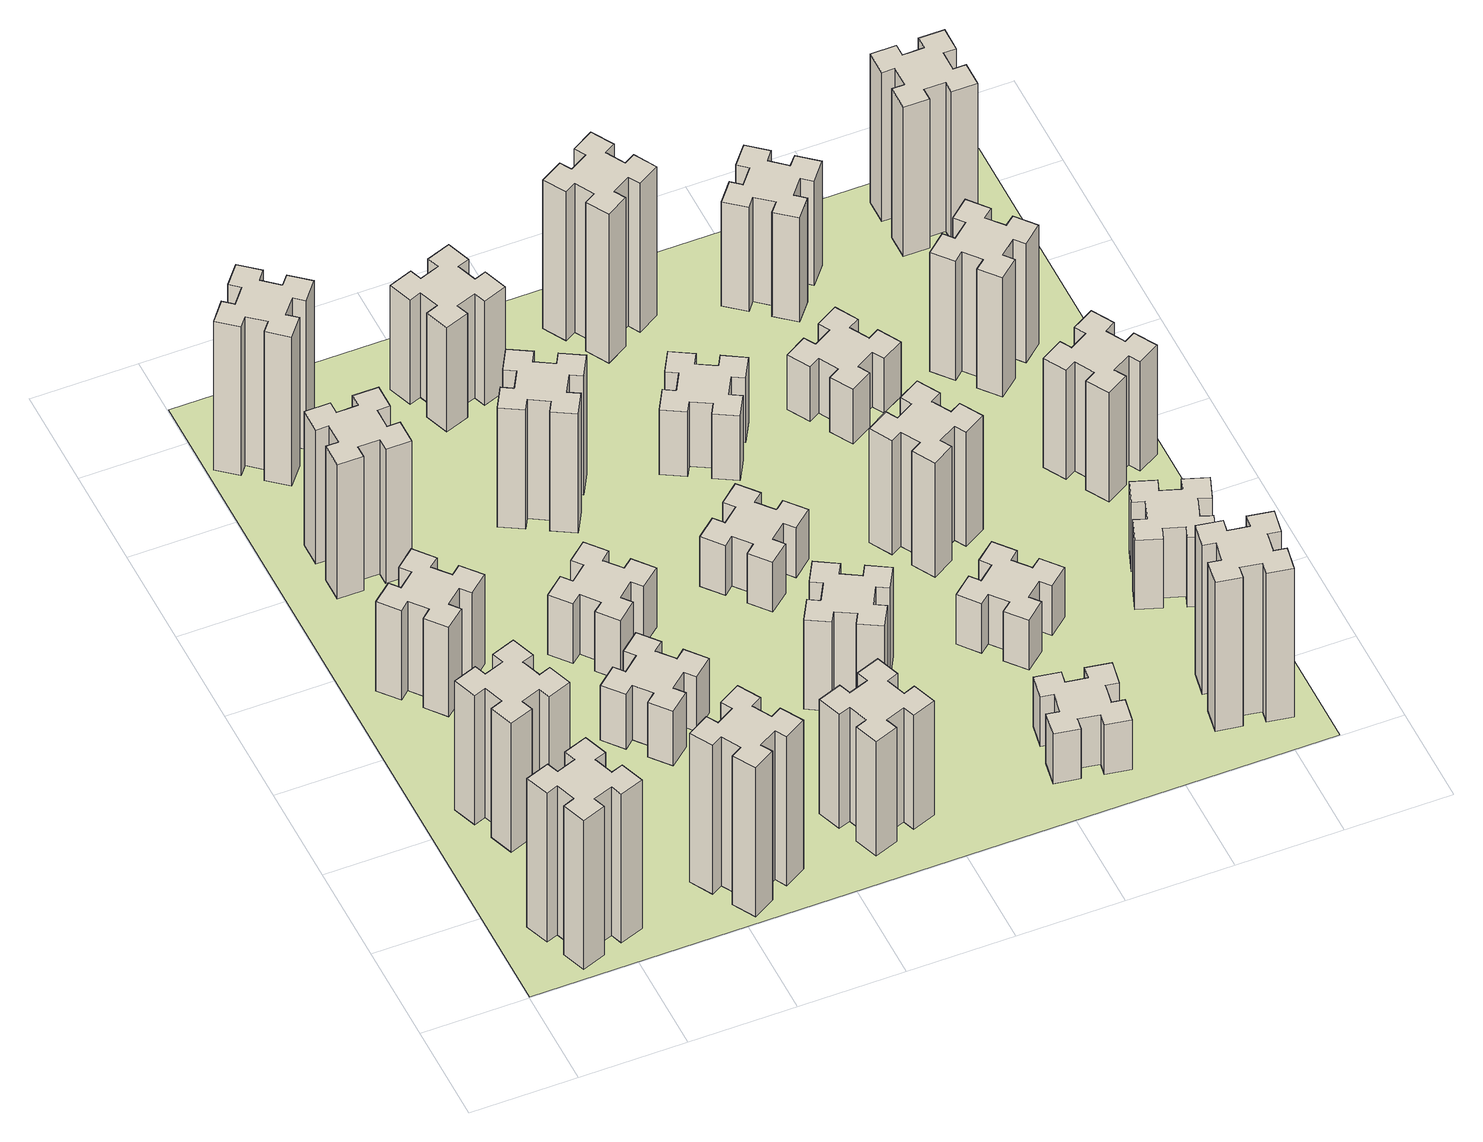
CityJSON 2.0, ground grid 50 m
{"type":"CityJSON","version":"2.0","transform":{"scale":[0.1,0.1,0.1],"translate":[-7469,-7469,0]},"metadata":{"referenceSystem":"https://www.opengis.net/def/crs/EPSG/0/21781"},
"CityObjects":{
"building1":{"type":"Building","attributes":{"class":"1000","function":"1000","usage":"1000","yearOfConstruction":2016,"roofType":"1000","measuredHeight":90,"storeysAboveGround":30,"storeysBelowGround":0},"geometry":[{"type":"Solid","lod":"1","boundaries":[[[[0,1,2,3,4,5,6,7,8,9,10,11,12,13,14,15,16,17,18,19]],[[17,16,20,21]],[[16,15,22,20]],[[15,14,23,22]],[[14,13,24,23]],[[13,12,25,24]],[[12,11,26,25]],[[11,10,27,26]],[[10,9,28,27]],[[9,8,29,28]],[[8,7,30,29]],[[7,6,31,30]],[[6,5,32,31]],[[5,4,33,32]],[[4,3,34,33]],[[3,2,35,34]],[[2,1,36,35]],[[1,0,37,36]],[[0,19,38,37]],[[19,18,39,38]],[[18,17,21,39]],[[24,25,26,27,28,29,30,31,32,33,34,35,36,37,38,39,21,20,22,23]]]]}]},
"building2":{"type":"Building","attributes":{"class":"1000","function":"1000","usage":"1000","yearOfConstruction":2016,"roofType":"1000","measuredHeight":78,"storeysAboveGround":30,"storeysBelowGround":0},"geometry":[{"type":"Solid","lod":"1","boundaries":[[[[40,41,42,43,44,45,46,47,48,49,50,51,52,53,54,55,56,57,58,59]],[[57,56,60,61]],[[56,55,62,60]],[[55,54,63,62]],[[54,53,64,63]],[[53,52,65,64]],[[52,51,66,65]],[[51,50,67,66]],[[50,49,68,67]],[[49,48,69,68]],[[48,47,70,69]],[[47,46,71,70]],[[46,45,72,71]],[[45,44,73,72]],[[44,43,74,73]],[[43,42,75,74]],[[42,41,76,75]],[[41,40,77,76]],[[40,59,78,77]],[[59,58,79,78]],[[58,57,61,79]],[[64,65,66,67,68,69,70,71,72,73,74,75,76,77,78,79,61,60,62,63]]]]}]},
"building3":{"type":"Building","attributes":{"class":"1000","function":"1000","usage":"1000","yearOfConstruction":2016,"roofType":"1000","measuredHeight":54,"storeysAboveGround":30,"storeysBelowGround":0},"geometry":[{"type":"Solid","lod":"1","boundaries":[[[[80,81,82,83,84,85,86,87,88,89,90,91,92,93,94,95,96,97,98,99]],[[97,96,100,101]],[[96,95,102,100]],[[95,94,103,102]],[[94,93,104,103]],[[93,92,105,104]],[[92,91,106,105]],[[91,90,107,106]],[[90,89,108,107]],[[89,88,109,108]],[[88,87,110,109]],[[87,86,111,110]],[[86,85,112,111]],[[85,84,113,112]],[[84,83,114,113]],[[83,82,115,114]],[[82,81,116,115]],[[81,80,117,116]],[[80,99,118,117]],[[99,98,119,118]],[[98,97,101,119]],[[104,105,106,107,108,109,110,111,112,113,114,115,116,117,118,119,101,100,102,103]]]]}]},
"building4":{"type":"Building","attributes":{"class":"1000","function":"1000","usage":"1000","yearOfConstruction":2016,"roofType":"1000","measuredHeight":81,"storeysAboveGround":30,"storeysBelowGround":0},"geometry":[{"type":"Solid","lod":"1","boundaries":[[[[120,121,122,123,124,125,126,127,128,129,130,131,132,133,134,135,136,137,138,139]],[[137,136,140,141]],[[136,135,142,140]],[[135,134,143,142]],[[134,133,144,143]],[[133,132,145,144]],[[132,131,146,145]],[[131,130,147,146]],[[130,129,148,147]],[[129,128,149,148]],[[128,127,150,149]],[[127,126,151,150]],[[126,125,152,151]],[[125,124,153,152]],[[124,123,154,153]],[[123,122,155,154]],[[122,121,156,155]],[[121,120,157,156]],[[120,139,158,157]],[[139,138,159,158]],[[138,137,141,159]],[[144,145,146,147,148,149,150,151,152,153,154,155,156,157,158,159,141,140,142,143]]]]}]},
"building5":{"type":"Building","attributes":{"class":"1000","function":"1000","usage":"1000","yearOfConstruction":2016,"roofType":"1000","measuredHeight":90,"storeysAboveGround":30,"storeysBelowGround":0},"geometry":[{"type":"Solid","lod":"1","boundaries":[[[[160,161,162,163,164,165,166,167,168,169,170,171,172,173,174,175,176,177,178,179]],[[177,176,180,181]],[[176,175,182,180]],[[175,174,183,182]],[[174,173,184,183]],[[173,172,185,184]],[[172,171,186,185]],[[171,170,187,186]],[[170,169,188,187]],[[169,168,189,188]],[[168,167,190,189]],[[167,166,191,190]],[[166,165,192,191]],[[165,164,193,192]],[[164,163,194,193]],[[163,162,195,194]],[[162,161,196,195]],[[161,160,197,196]],[[160,179,198,197]],[[179,178,199,198]],[[178,177,181,199]],[[184,185,186,187,188,189,190,191,192,193,194,195,196,197,198,199,181,180,182,183]]]]}]},
"building6":{"type":"Building","attributes":{"class":"1000","function":"1000","usage":"1000","yearOfConstruction":2016,"roofType":"1000","measuredHeight":90,"storeysAboveGround":30,"storeysBelowGround":0},"geometry":[{"type":"Solid","lod":"1","boundaries":[[[[200,201,202,203,204,205,206,207,208,209,210,211,212,213,214,215,216,217,218,219]],[[217,216,220,221]],[[216,215,222,220]],[[215,214,223,222]],[[214,213,224,223]],[[213,212,225,224]],[[212,211,226,225]],[[211,210,227,226]],[[210,209,228,227]],[[209,208,229,228]],[[208,207,230,229]],[[207,206,231,230]],[[206,205,232,231]],[[205,204,233,232]],[[204,203,234,233]],[[203,202,235,234]],[[202,201,236,235]],[[201,200,237,236]],[[200,219,238,237]],[[219,218,239,238]],[[218,217,221,239]],[[224,225,226,227,228,229,230,231,232,233,234,235,236,237,238,239,221,220,222,223]]]]}]},
"building7":{"type":"Building","attributes":{"class":"1000","function":"1000","usage":"1000","yearOfConstruction":2016,"roofType":"1000","measuredHeight":33,"storeysAboveGround":30,"storeysBelowGround":0},"geometry":[{"type":"Solid","lod":"1","boundaries":[[[[240,241,242,243,244,245,246,247,248,249,250,251,252,253,254,255,256,257,258,259]],[[257,256,260,261]],[[256,255,262,260]],[[255,254,263,262]],[[254,253,264,263]],[[253,252,265,264]],[[252,251,266,265]],[[251,250,267,266]],[[250,249,268,267]],[[249,248,269,268]],[[248,247,270,269]],[[247,246,271,270]],[[246,245,272,271]],[[245,244,273,272]],[[244,243,274,273]],[[243,242,275,274]],[[242,241,276,275]],[[241,240,277,276]],[[240,259,278,277]],[[259,258,279,278]],[[258,257,261,279]],[[264,265,266,267,268,269,270,271,272,273,274,275,276,277,278,279,261,260,262,263]]]]}]},
"building8":{"type":"Building","attributes":{"class":"1000","function":"1000","usage":"1000","yearOfConstruction":2016,"roofType":"1000","measuredHeight":36,"storeysAboveGround":30,"storeysBelowGround":0},"geometry":[{"type":"Solid","lod":"1","boundaries":[[[[280,281,282,283,284,285,286,287,288,289,290,291,292,293,294,295,296,297,298,299]],[[297,296,300,301]],[[296,295,302,300]],[[295,294,303,302]],[[294,293,304,303]],[[293,292,305,304]],[[292,291,306,305]],[[291,290,307,306]],[[290,289,308,307]],[[289,288,309,308]],[[288,287,310,309]],[[287,286,311,310]],[[286,285,312,311]],[[285,284,313,312]],[[284,283,314,313]],[[283,282,315,314]],[[282,281,316,315]],[[281,280,317,316]],[[280,299,318,317]],[[299,298,319,318]],[[298,297,301,319]],[[304,305,306,307,308,309,310,311,312,313,314,315,316,317,318,319,301,300,302,303]]]]}]},
"building9":{"type":"Building","attributes":{"class":"1000","function":"1000","usage":"1000","yearOfConstruction":2016,"roofType":"1000","measuredHeight":69,"storeysAboveGround":30,"storeysBelowGround":0},"geometry":[{"type":"Solid","lod":"1","boundaries":[[[[320,321,322,323,324,325,326,327,328,329,330,331,332,333,334,335,336,337,338,339]],[[337,336,340,341]],[[336,335,342,340]],[[335,334,343,342]],[[334,333,344,343]],[[333,332,345,344]],[[332,331,346,345]],[[331,330,347,346]],[[330,329,348,347]],[[329,328,349,348]],[[328,327,350,349]],[[327,326,351,350]],[[326,325,352,351]],[[325,324,353,352]],[[324,323,354,353]],[[323,322,355,354]],[[322,321,356,355]],[[321,320,357,356]],[[320,339,358,357]],[[339,338,359,358]],[[338,337,341,359]],[[344,345,346,347,348,349,350,351,352,353,354,355,356,357,358,359,341,340,342,343]]]]}]},
"building10":{"type":"Building","attributes":{"class":"1000","function":"1000","usage":"1000","yearOfConstruction":2016,"roofType":"1000","measuredHeight":72,"storeysAboveGround":30,"storeysBelowGround":0},"geometry":[{"type":"Solid","lod":"1","boundaries":[[[[360,361,362,363,364,365,366,367,368,369,370,371,372,373,374,375,376,377,378,379]],[[377,376,380,381]],[[376,375,382,380]],[[375,374,383,382]],[[374,373,384,383]],[[373,372,385,384]],[[372,371,386,385]],[[371,370,387,386]],[[370,369,388,387]],[[369,368,389,388]],[[368,367,390,389]],[[367,366,391,390]],[[366,365,392,391]],[[365,364,393,392]],[[364,363,394,393]],[[363,362,395,394]],[[362,361,396,395]],[[361,360,397,396]],[[360,379,398,397]],[[379,378,399,398]],[[378,377,381,399]],[[384,385,386,387,388,389,390,391,392,393,394,395,396,397,398,399,381,380,382,383]]]]}]},
"building11":{"type":"Building","attributes":{"class":"1000","function":"1000","usage":"1000","yearOfConstruction":2016,"roofType":"1000","measuredHeight":63,"storeysAboveGround":30,"storeysBelowGround":0},"geometry":[{"type":"Solid","lod":"1","boundaries":[[[[400,401,402,403,404,405,406,407,408,409,410,411,412,413,414,415,416,417,418,419]],[[417,416,420,421]],[[416,415,422,420]],[[415,414,423,422]],[[414,413,424,423]],[[413,412,425,424]],[[412,411,426,425]],[[411,410,427,426]],[[410,409,428,427]],[[409,408,429,428]],[[408,407,430,429]],[[407,406,431,430]],[[406,405,432,431]],[[405,404,433,432]],[[404,403,434,433]],[[403,402,435,434]],[[402,401,436,435]],[[401,400,437,436]],[[400,419,438,437]],[[419,418,439,438]],[[418,417,421,439]],[[424,425,426,427,428,429,430,431,432,433,434,435,436,437,438,439,421,420,422,423]]]]}]},
"building12":{"type":"Building","attributes":{"class":"1000","function":"1000","usage":"1000","yearOfConstruction":2016,"roofType":"1000","measuredHeight":54,"storeysAboveGround":30,"storeysBelowGround":0},"geometry":[{"type":"Solid","lod":"1","boundaries":[[[[440,441,442,443,444,445,446,447,448,449,450,451,452,453,454,455,456,457,458,459]],[[457,456,460,461]],[[456,455,462,460]],[[455,454,463,462]],[[454,453,464,463]],[[453,452,465,464]],[[452,451,466,465]],[[451,450,467,466]],[[450,449,468,467]],[[449,448,469,468]],[[448,447,470,469]],[[447,446,471,470]],[[446,445,472,471]],[[445,444,473,472]],[[444,443,474,473]],[[443,442,475,474]],[[442,441,476,475]],[[441,440,477,476]],[[440,459,478,477]],[[459,458,479,478]],[[458,457,461,479]],[[464,465,466,467,468,469,470,471,472,473,474,475,476,477,478,479,461,460,462,463]]]]}]},
"building13":{"type":"Building","attributes":{"class":"1000","function":"1000","usage":"1000","yearOfConstruction":2016,"roofType":"1000","measuredHeight":30,"storeysAboveGround":30,"storeysBelowGround":0},"geometry":[{"type":"Solid","lod":"1","boundaries":[[[[480,481,482,483,484,485,486,487,488,489,490,491,492,493,494,495,496,497,498,499]],[[497,496,500,501]],[[496,495,502,500]],[[495,494,503,502]],[[494,493,504,503]],[[493,492,505,504]],[[492,491,506,505]],[[491,490,507,506]],[[490,489,508,507]],[[489,488,509,508]],[[488,487,510,509]],[[487,486,511,510]],[[486,485,512,511]],[[485,484,513,512]],[[484,483,514,513]],[[483,482,515,514]],[[482,481,516,515]],[[481,480,517,516]],[[480,499,518,517]],[[499,498,519,518]],[[498,497,501,519]],[[504,505,506,507,508,509,510,511,512,513,514,515,516,517,518,519,501,500,502,503]]]]}]},
"building14":{"type":"Building","attributes":{"class":"1000","function":"1000","usage":"1000","yearOfConstruction":2016,"roofType":"1000","measuredHeight":39,"storeysAboveGround":30,"storeysBelowGround":0},"geometry":[{"type":"Solid","lod":"1","boundaries":[[[[520,521,522,523,524,525,526,527,528,529,530,531,532,533,534,535,536,537,538,539]],[[537,536,540,541]],[[536,535,542,540]],[[535,534,543,542]],[[534,533,544,543]],[[533,532,545,544]],[[532,531,546,545]],[[531,530,547,546]],[[530,529,548,547]],[[529,528,549,548]],[[528,527,550,549]],[[527,526,551,550]],[[526,525,552,551]],[[525,524,553,552]],[[524,523,554,553]],[[523,522,555,554]],[[522,521,556,555]],[[521,520,557,556]],[[520,539,558,557]],[[539,538,559,558]],[[538,537,541,559]],[[544,545,546,547,548,549,550,551,552,553,554,555,556,557,558,559,541,540,542,543]]]]}]},
"building15":{"type":"Building","attributes":{"class":"1000","function":"1000","usage":"1000","yearOfConstruction":2016,"roofType":"1000","measuredHeight":30,"storeysAboveGround":30,"storeysBelowGround":0},"geometry":[{"type":"Solid","lod":"1","boundaries":[[[[560,561,562,563,564,565,566,567,568,569,570,571,572,573,574,575,576,577,578,579]],[[577,576,580,581]],[[576,575,582,580]],[[575,574,583,582]],[[574,573,584,583]],[[573,572,585,584]],[[572,571,586,585]],[[571,570,587,586]],[[570,569,588,587]],[[569,568,589,588]],[[568,567,590,589]],[[567,566,591,590]],[[566,565,592,591]],[[565,564,593,592]],[[564,563,594,593]],[[563,562,595,594]],[[562,561,596,595]],[[561,560,597,596]],[[560,579,598,597]],[[579,578,599,598]],[[578,577,581,599]],[[584,585,586,587,588,589,590,591,592,593,594,595,596,597,598,599,581,580,582,583]]]]}]},
"building16":{"type":"Building","attributes":{"class":"1000","function":"1000","usage":"1000","yearOfConstruction":2016,"roofType":"1000","measuredHeight":90,"storeysAboveGround":30,"storeysBelowGround":0},"geometry":[{"type":"Solid","lod":"1","boundaries":[[[[600,601,602,603,604,605,606,607,608,609,610,611,612,613,614,615,616,617,618,619]],[[617,616,620,621]],[[616,615,622,620]],[[615,614,623,622]],[[614,613,624,623]],[[613,612,625,624]],[[612,611,626,625]],[[611,610,627,626]],[[610,609,628,627]],[[609,608,629,628]],[[608,607,630,629]],[[607,606,631,630]],[[606,605,632,631]],[[605,604,633,632]],[[604,603,634,633]],[[603,602,635,634]],[[602,601,636,635]],[[601,600,637,636]],[[600,619,638,637]],[[619,618,639,638]],[[618,617,621,639]],[[624,625,626,627,628,629,630,631,632,633,634,635,636,637,638,639,621,620,622,623]]]]}]},
"building17":{"type":"Building","attributes":{"class":"1000","function":"1000","usage":"1000","yearOfConstruction":2016,"roofType":"1000","measuredHeight":30,"storeysAboveGround":30,"storeysBelowGround":0},"geometry":[{"type":"Solid","lod":"1","boundaries":[[[[640,641,642,643,644,645,646,647,648,649,650,651,652,653,654,655,656,657,658,659]],[[657,656,660,661]],[[656,655,662,660]],[[655,654,663,662]],[[654,653,664,663]],[[653,652,665,664]],[[652,651,666,665]],[[651,650,667,666]],[[650,649,668,667]],[[649,648,669,668]],[[648,647,670,669]],[[647,646,671,670]],[[646,645,672,671]],[[645,644,673,672]],[[644,643,674,673]],[[643,642,675,674]],[[642,641,676,675]],[[641,640,677,676]],[[640,659,678,677]],[[659,658,679,678]],[[658,657,661,679]],[[664,665,666,667,668,669,670,671,672,673,674,675,676,677,678,679,661,660,662,663]]]]}]},
"building18":{"type":"Building","attributes":{"class":"1000","function":"1000","usage":"1000","yearOfConstruction":2016,"roofType":"1000","measuredHeight":69,"storeysAboveGround":30,"storeysBelowGround":0},"geometry":[{"type":"Solid","lod":"1","boundaries":[[[[680,681,682,683,684,685,686,687,688,689,690,691,692,693,694,695,696,697,698,699]],[[697,696,700,701]],[[696,695,702,700]],[[695,694,703,702]],[[694,693,704,703]],[[693,692,705,704]],[[692,691,706,705]],[[691,690,707,706]],[[690,689,708,707]],[[689,688,709,708]],[[688,687,710,709]],[[687,686,711,710]],[[686,685,712,711]],[[685,684,713,712]],[[684,683,714,713]],[[683,682,715,714]],[[682,681,716,715]],[[681,680,717,716]],[[680,699,718,717]],[[699,698,719,718]],[[698,697,701,719]],[[704,705,706,707,708,709,710,711,712,713,714,715,716,717,718,719,701,700,702,703]]]]}]},
"building19":{"type":"Building","attributes":{"class":"1000","function":"1000","usage":"1000","yearOfConstruction":2016,"roofType":"1000","measuredHeight":33,"storeysAboveGround":30,"storeysBelowGround":0},"geometry":[{"type":"Solid","lod":"1","boundaries":[[[[720,721,722,723,724,725,726,727,728,729,730,731,732,733,734,735,736,737,738,739]],[[737,736,740,741]],[[736,735,742,740]],[[735,734,743,742]],[[734,733,744,743]],[[733,732,745,744]],[[732,731,746,745]],[[731,730,747,746]],[[730,729,748,747]],[[729,728,749,748]],[[728,727,750,749]],[[727,726,751,750]],[[726,725,752,751]],[[725,724,753,752]],[[724,723,754,753]],[[723,722,755,754]],[[722,721,756,755]],[[721,720,757,756]],[[720,739,758,757]],[[739,738,759,758]],[[738,737,741,759]],[[744,745,746,747,748,749,750,751,752,753,754,755,756,757,758,759,741,740,742,743]]]]}]},
"building20":{"type":"Building","attributes":{"class":"1000","function":"1000","usage":"1000","yearOfConstruction":2016,"roofType":"1000","measuredHeight":90,"storeysAboveGround":30,"storeysBelowGround":0},"geometry":[{"type":"Solid","lod":"1","boundaries":[[[[760,761,762,763,764,765,766,767,768,769,770,771,772,773,774,775,776,777,778,779]],[[777,776,780,781]],[[776,775,782,780]],[[775,774,783,782]],[[774,773,784,783]],[[773,772,785,784]],[[772,771,786,785]],[[771,770,787,786]],[[770,769,788,787]],[[769,768,789,788]],[[768,767,790,789]],[[767,766,791,790]],[[766,765,792,791]],[[765,764,793,792]],[[764,763,794,793]],[[763,762,795,794]],[[762,761,796,795]],[[761,760,797,796]],[[760,779,798,797]],[[779,778,799,798]],[[778,777,781,799]],[[784,785,786,787,788,789,790,791,792,793,794,795,796,797,798,799,781,780,782,783]]]]}]},
"building21":{"type":"Building","attributes":{"class":"1000","function":"1000","usage":"1000","yearOfConstruction":2016,"roofType":"1000","measuredHeight":63,"storeysAboveGround":30,"storeysBelowGround":0},"geometry":[{"type":"Solid","lod":"1","boundaries":[[[[800,801,802,803,804,805,806,807,808,809,810,811,812,813,814,815,816,817,818,819]],[[817,816,820,821]],[[816,815,822,820]],[[815,814,823,822]],[[814,813,824,823]],[[813,812,825,824]],[[812,811,826,825]],[[811,810,827,826]],[[810,809,828,827]],[[809,808,829,828]],[[808,807,830,829]],[[807,806,831,830]],[[806,805,832,831]],[[805,804,833,832]],[[804,803,834,833]],[[803,802,835,834]],[[802,801,836,835]],[[801,800,837,836]],[[800,819,838,837]],[[819,818,839,838]],[[818,817,821,839]],[[824,825,826,827,828,829,830,831,832,833,834,835,836,837,838,839,821,820,822,823]]]]}]},
"building22":{"type":"Building","attributes":{"class":"1000","function":"1000","usage":"1000","yearOfConstruction":2016,"roofType":"1000","measuredHeight":42,"storeysAboveGround":30,"storeysBelowGround":0},"geometry":[{"type":"Solid","lod":"1","boundaries":[[[[840,841,842,843,844,845,846,847,848,849,850,851,852,853,854,855,856,857,858,859]],[[857,856,860,861]],[[856,855,862,860]],[[855,854,863,862]],[[854,853,864,863]],[[853,852,865,864]],[[852,851,866,865]],[[851,850,867,866]],[[850,849,868,867]],[[849,848,869,868]],[[848,847,870,869]],[[847,846,871,870]],[[846,845,872,871]],[[845,844,873,872]],[[844,843,874,873]],[[843,842,875,874]],[[842,841,876,875]],[[841,840,877,876]],[[840,859,878,877]],[[859,858,879,878]],[[858,857,861,879]],[[864,865,866,867,868,869,870,871,872,873,874,875,876,877,878,879,861,860,862,863]]]]}]},
"building23":{"type":"Building","attributes":{"class":"1000","function":"1000","usage":"1000","yearOfConstruction":2016,"roofType":"1000","measuredHeight":66,"storeysAboveGround":30,"storeysBelowGround":0},"geometry":[{"type":"Solid","lod":"1","boundaries":[[[[880,881,882,883,884,885,886,887,888,889,890,891,892,893,894,895,896,897,898,899]],[[897,896,900,901]],[[896,895,902,900]],[[895,894,903,902]],[[894,893,904,903]],[[893,892,905,904]],[[892,891,906,905]],[[891,890,907,906]],[[890,889,908,907]],[[889,888,909,908]],[[888,887,910,909]],[[887,886,911,910]],[[886,885,912,911]],[[885,884,913,912]],[[884,883,914,913]],[[883,882,915,914]],[[882,881,916,915]],[[881,880,917,916]],[[880,899,918,917]],[[899,898,919,918]],[[898,897,901,919]],[[904,905,906,907,908,909,910,911,912,913,914,915,916,917,918,919,901,900,902,903]]]]}]},
"building24":{"type":"Building","attributes":{"class":"1000","function":"1000","usage":"1000","yearOfConstruction":2016,"roofType":"1000","measuredHeight":72,"storeysAboveGround":30,"storeysBelowGround":0},"geometry":[{"type":"Solid","lod":"1","boundaries":[[[[920,921,922,923,924,925,926,927,928,929,930,931,932,933,934,935,936,937,938,939]],[[937,936,940,941]],[[936,935,942,940]],[[935,934,943,942]],[[934,933,944,943]],[[933,932,945,944]],[[932,931,946,945]],[[931,930,947,946]],[[930,929,948,947]],[[929,928,949,948]],[[928,927,950,949]],[[927,926,951,950]],[[926,925,952,951]],[[925,924,953,952]],[[924,923,954,953]],[[923,922,955,954]],[[922,921,956,955]],[[921,920,957,956]],[[920,939,958,957]],[[939,938,959,958]],[[938,937,941,959]],[[944,945,946,947,948,949,950,951,952,953,954,955,956,957,958,959,941,940,942,943]]]]}]},
"building25":{"type":"Building","attributes":{"class":"1000","function":"1000","usage":"1000","yearOfConstruction":2016,"roofType":"1000","measuredHeight":90,"storeysAboveGround":30,"storeysBelowGround":0},"geometry":[{"type":"Solid","lod":"1","boundaries":[[[[960,961,962,963,964,965,966,967,968,969,970,971,972,973,974,975,976,977,978,979]],[[977,976,980,981]],[[976,975,982,980]],[[975,974,983,982]],[[974,973,984,983]],[[973,972,985,984]],[[972,971,986,985]],[[971,970,987,986]],[[970,969,988,987]],[[969,968,989,988]],[[968,967,990,989]],[[967,966,991,990]],[[966,965,992,991]],[[965,964,993,992]],[[964,963,994,993]],[[963,962,995,994]],[[962,961,996,995]],[[961,960,997,996]],[[960,979,998,997]],[[979,978,999,998]],[[978,977,981,999]],[[984,985,986,987,988,989,990,991,992,993,994,995,996,997,998,999,981,980,982,983]]]]}]},
"landuse1":{"type":"LandUse","attributes":{"name":"plot1","function":"1010"},"geometry":[{"type":"MultiSurface","lod":"1","boundaries":[[[1000,1001,1002,1003]]]}]}
},
"vertices":[
[366,155,0],[460,189,0],[480,133,0],[593,174,0],[552,287,0],[496,266,0],[462,360,0],[518,380,0],[477,493,0],[364,452,0],[385,396,0],[291,362,0],[270,418,0],[157,377,0],[199,264,0],[255,285,0],[289,191,0],[233,170,0],[274,57,0],[387,99,0],[289,191,900],[233,170,900],[255,285,900],[199,264,900],[157,377,900],[270,418,900],[291,362,900],[385,396,900],[364,452,900],[477,493,900],[518,380,900],[462,360,900],[496,266,900],[552,287,900],[593,174,900],[480,133,900],[460,189,900],[366,155,900],[387,99,900],[274,57,900],
[255,1025,0],[289,931,0],[233,910,0],[274,797,0],[387,839,0],[366,895,0],[460,929,0],[480,873,0],[593,914,0],[552,1027,0],[496,1006,0],[462,1100,0],[518,1120,0],[477,1233,0],[364,1192,0],[385,1136,0],[291,1102,0],[270,1158,0],[157,1117,0],[199,1004,0],[291,1102,780],[270,1158,780],[385,1136,780],[364,1192,780],[477,1233,780],[518,1120,780],[462,1100,780],[496,1006,780],[552,1027,780],[593,914,780],[480,873,780],[460,929,780],[366,895,780],[387,839,780],[274,797,780],[233,910,780],[289,931,780],[255,1025,780],[199,1004,780],[157,1117,780],
[492,1888,0],[427,1964,0],[473,2003,0],[396,2095,0],[304,2018,0],[343,1972,0],[266,1907,0],[228,1953,0],[136,1876,0],[213,1784,0],[259,1823,0],[323,1746,0],[277,1708,0],[354,1616,0],[446,1693,0],[408,1739,0],[484,1803,0],[523,1757,0],[615,1834,0],[538,1926,0],[484,1803,540],[523,1757,540],[408,1739,540],[446,1693,540],[354,1616,540],[277,1708,540],[323,1746,540],[259,1823,540],[213,1784,540],[136,1876,540],[228,1953,540],[266,1907,540],[343,1972,540],[304,2018,540],[396,2095,540],[473,2003,540],[427,1964,540],[492,1888,540],[538,1926,540],[615,1834,540],
[485,2545,0],[485,2645,0],[545,2645,0],[545,2765,0],[425,2765,0],[425,2705,0],[325,2705,0],[325,2765,0],[205,2765,0],[205,2645,0],[265,2645,0],[265,2545,0],[205,2545,0],[205,2425,0],[325,2425,0],[325,2485,0],[425,2485,0],[425,2425,0],[545,2425,0],[545,2545,0],[425,2485,810],[425,2425,810],[325,2485,810],[325,2425,810],[205,2425,810],[205,2545,810],[265,2545,810],[265,2645,810],[205,2645,810],[205,2765,810],[325,2765,810],[325,2705,810],[425,2705,810],[425,2765,810],[545,2765,810],[545,2645,810],[485,2645,810],[485,2545,810],[545,2545,810],[545,2425,810],
[1127,155,0],[1214,205,0],[1244,153,0],[1348,213,0],[1288,317,0],[1236,287,0],[1186,374,0],[1238,404,0],[1178,508,0],[1074,448,0],[1104,396,0],[1017,346,0],[987,398,0],[883,338,0],[943,234,0],[995,264,0],[1045,177,0],[993,147,0],[1053,43,0],[1157,103,0],[1045,177,900],[993,147,900],[995,264,900],[943,234,900],[883,338,900],[987,398,900],[1017,346,900],[1104,396,900],[1074,448,900],[1178,508,900],[1238,404,900],[1186,374,900],[1236,287,900],[1288,317,900],[1348,213,900],[1244,153,900],[1214,205,900],[1127,155,900],[1157,103,900],[1053,43,900],
[384,3387,0],[308,3452,0],[346,3498,0],[254,3575,0],[177,3483,0],[223,3444,0],[159,3368,0],[113,3406,0],[36,3314,0],[128,3237,0],[166,3283,0],[243,3219,0],[204,3173,0],[296,3096,0],[373,3188,0],[327,3226,0],[392,3303,0],[438,3264,0],[515,3356,0],[423,3433,0],[392,3303,900],[438,3264,900],[327,3226,900],[373,3188,900],[296,3096,900],[204,3173,900],[243,3219,900],[166,3283,900],[128,3237,900],[36,3314,900],[113,3406,900],[159,3368,900],[223,3444,900],[177,3483,900],[254,3575,900],[346,3498,900],[308,3452,900],[384,3387,900],[423,3433,900],[515,3356,900],
[1083,1332,0],[1006,1267,0],[968,1313,0],[876,1236,0],[953,1144,0],[999,1183,0],[1063,1106,0],[1017,1068,0],[1094,976,0],[1186,1053,0],[1148,1099,0],[1224,1163,0],[1263,1117,0],[1355,1194,0],[1278,1286,0],[1232,1248,0],[1167,1324,0],[1213,1363,0],[1136,1455,0],[1044,1378,0],[1167,1324,330],[1213,1363,330],[1232,1248,330],[1278,1286,330],[1355,1194,330],[1263,1117,330],[1224,1163,330],[1148,1099,330],[1186,1053,330],[1094,976,330],[1017,1068,330],[1063,1106,330],[999,1183,330],[953,1144,330],[876,1236,330],[968,1313,330],[1006,1267,330],[1083,1332,330],[1044,1378,330],[1136,1455,330],
[1083,1872,0],[1006,1807,0],[968,1853,0],[876,1776,0],[953,1684,0],[999,1723,0],[1063,1646,0],[1017,1608,0],[1094,1516,0],[1186,1593,0],[1148,1639,0],[1224,1703,0],[1263,1657,0],[1355,1734,0],[1278,1826,0],[1232,1788,0],[1167,1864,0],[1213,1903,0],[1136,1995,0],[1044,1918,0],[1167,1864,360],[1213,1903,360],[1232,1788,360],[1278,1826,360],[1355,1734,360],[1263,1657,360],[1224,1703,360],[1148,1639,360],[1186,1593,360],[1094,1516,360],[1017,1608,360],[1063,1646,360],[999,1723,360],[953,1684,360],[876,1776,360],[968,1853,360],[1006,1807,360],[1083,1872,360],[1044,1918,360],[1136,1995,360],
[1765,496,0],[1671,462,0],[1650,518,0],[1537,477,0],[1579,364,0],[1635,385,0],[1669,291,0],[1613,270,0],[1654,157,0],[1767,199,0],[1746,255,0],[1840,289,0],[1860,233,0],[1973,274,0],[1932,387,0],[1876,366,0],[1842,460,0],[1898,480,0],[1857,593,0],[1744,552,0],[1842,460,690],[1898,480,690],[1876,366,690],[1932,387,690],[1973,274,690],[1860,233,690],[1840,289,690],[1746,255,690],[1767,199,690],[1654,157,690],[1613,270,690],[1669,291,690],[1635,385,690],[1579,364,690],[1537,477,690],[1650,518,690],[1671,462,690],[1765,496,690],[1744,552,690],[1857,593,690],
[1314,2666,0],[1227,2716,0],[1257,2768,0],[1153,2828,0],[1093,2724,0],[1145,2694,0],[1095,2607,0],[1043,2637,0],[983,2533,0],[1087,2473,0],[1117,2525,0],[1204,2475,0],[1174,2423,0],[1278,2363,0],[1338,2467,0],[1286,2497,0],[1336,2584,0],[1388,2554,0],[1448,2658,0],[1344,2718,0],[1336,2584,720],[1388,2554,720],[1286,2497,720],[1338,2467,720],[1278,2363,720],[1174,2423,720],[1204,2475,720],[1117,2525,720],[1087,2473,720],[983,2533,720],[1043,2637,720],[1095,2607,720],[1145,2694,720],[1093,2724,720],[1153,2828,720],[1257,2768,720],[1227,2716,720],[1314,2666,720],[1344,2718,720],[1448,2658,720],
[1125,3456,0],[1031,3422,0],[1010,3478,0],[897,3437,0],[939,3324,0],[995,3345,0],[1029,3251,0],[973,3230,0],[1014,3117,0],[1127,3159,0],[1106,3215,0],[1200,3249,0],[1220,3193,0],[1333,3234,0],[1292,3347,0],[1236,3326,0],[1202,3420,0],[1258,3440,0],[1217,3553,0],[1104,3512,0],[1202,3420,630],[1258,3440,630],[1236,3326,630],[1292,3347,630],[1333,3234,630],[1220,3193,630],[1200,3249,630],[1106,3215,630],[1127,3159,630],[1014,3117,630],[973,3230,630],[1029,3251,630],[995,3345,630],[939,3324,630],[897,3437,630],[1010,3478,630],[1031,3422,630],[1125,3456,630],[1104,3512,630],[1217,3553,630],
[2026,1017,0],[2076,1104,0],[2128,1074,0],[2188,1178,0],[2084,1238,0],[2054,1186,0],[1967,1236,0],[1997,1288,0],[1893,1348,0],[1833,1244,0],[1885,1214,0],[1835,1127,0],[1783,1157,0],[1723,1053,0],[1827,993,0],[1857,1045,0],[1944,995,0],[1914,943,0],[2018,883,0],[2078,987,0],[1944,995,540],[1914,943,540],[1857,1045,540],[1827,993,540],[1723,1053,540],[1783,1157,540],[1835,1127,540],[1885,1214,540],[1833,1244,540],[1893,1348,540],[1997,1288,540],[1967,1236,540],[2054,1186,540],[2084,1238,540],[2188,1178,540],[2128,1074,540],[2076,1104,540],[2026,1017,540],[2078,987,540],[2018,883,540],
[1972,1888,0],[1907,1964,0],[1953,2003,0],[1876,2095,0],[1784,2018,0],[1823,1972,0],[1746,1907,0],[1708,1953,0],[1616,1876,0],[1693,1784,0],[1739,1823,0],[1803,1746,0],[1757,1708,0],[1834,1616,0],[1926,1693,0],[1888,1739,0],[1964,1803,0],[2003,1757,0],[2095,1834,0],[2018,1926,0],[1964,1803,300],[2003,1757,300],[1888,1739,300],[1926,1693,300],[1834,1616,300],[1757,1708,300],[1803,1746,300],[1739,1823,300],[1693,1784,300],[1616,1876,300],[1708,1953,300],[1746,1907,300],[1823,1972,300],[1784,2018,300],[1876,2095,300],[1953,2003,300],[1907,1964,300],[1972,1888,300],[2018,1926,300],[2095,1834,300],
[2026,2497,0],[2076,2584,0],[2128,2554,0],[2188,2658,0],[2084,2718,0],[2054,2666,0],[1967,2716,0],[1997,2768,0],[1893,2828,0],[1833,2724,0],[1885,2694,0],[1835,2607,0],[1783,2637,0],[1723,2533,0],[1827,2473,0],[1857,2525,0],[1944,2475,0],[1914,2423,0],[2018,2363,0],[2078,2467,0],[1944,2475,390],[1914,2423,390],[1857,2525,390],[1827,2473,390],[1723,2533,390],[1783,2637,390],[1835,2607,390],[1885,2694,390],[1833,2724,390],[1893,2828,390],[1997,2768,390],[1967,2716,390],[2054,2666,390],[2084,2718,390],[2188,2658,390],[2128,2554,390],[2076,2584,390],[2026,2497,390],[2078,2467,390],[2018,2363,390],
[2596,444,0],[2578,345,0],[2519,356,0],[2498,237,0],[2617,217,0],[2627,276,0],[2725,258,0],[2715,199,0],[2833,178,0],[2854,297,0],[2795,307,0],[2812,405,0],[2871,395,0],[2892,513,0],[2774,534,0],[2764,475,0],[2665,492,0],[2676,551,0],[2557,572,0],[2537,454,0],[2665,492,300],[2676,551,300],[2764,475,300],[2774,534,300],[2892,513,300],[2871,395,300],[2812,405,300],[2795,307,300],[2854,297,300],[2833,178,300],[2715,199,300],[2725,258,300],[2627,276,300],[2617,217,300],[2498,237,300],[2519,356,300],[2578,345,300],[2596,444,300],[2537,454,300],[2557,572,300],
[1844,3556,0],[1757,3506,0],[1727,3558,0],[1623,3498,0],[1683,3394,0],[1735,3424,0],[1785,3337,0],[1733,3307,0],[1793,3203,0],[1897,3263,0],[1867,3315,0],[1954,3365,0],[1984,3313,0],[2088,3373,0],[2028,3477,0],[1976,3447,0],[1926,3534,0],[1978,3564,0],[1918,3668,0],[1814,3608,0],[1926,3534,900],[1978,3564,900],[1976,3447,900],[2028,3477,900],[2088,3373,900],[1984,3313,900],[1954,3365,900],[1867,3315,900],[1897,3263,900],[1793,3203,900],[1733,3307,900],[1785,3337,900],[1735,3424,900],[1683,3394,900],[1623,3498,900],[1727,3558,900],[1757,3506,900],[1844,3556,900],[1814,3608,900],[1918,3668,900],
[2728,999,0],[2804,1063,0],[2843,1017,0],[2935,1094,0],[2858,1186,0],[2812,1148,0],[2747,1224,0],[2793,1263,0],[2716,1355,0],[2624,1278,0],[2663,1232,0],[2586,1167,0],[2548,1213,0],[2456,1136,0],[2533,1044,0],[2579,1083,0],[2643,1006,0],[2597,968,0],[2674,876,0],[2766,953,0],[2643,1006,300],[2597,968,300],[2579,1083,300],[2533,1044,300],[2456,1136,300],[2548,1213,300],[2586,1167,300],[2663,1232,300],[2624,1278,300],[2716,1355,300],[2793,1263,300],[2747,1224,300],[2812,1148,300],[2858,1186,300],[2935,1094,300],[2843,1017,300],[2804,1063,300],[2728,999,300],[2766,953,300],[2674,876,300],
[2716,1767,0],[2666,1854,0],[2718,1884,0],[2658,1988,0],[2554,1928,0],[2584,1876,0],[2497,1826,0],[2467,1878,0],[2363,1818,0],[2423,1714,0],[2475,1744,0],[2525,1657,0],[2473,1627,0],[2533,1523,0],[2637,1583,0],[2607,1635,0],[2694,1685,0],[2724,1633,0],[2828,1693,0],[2768,1797,0],[2694,1685,690],[2724,1633,690],[2607,1635,690],[2637,1583,690],[2533,1523,690],[2473,1627,690],[2525,1657,690],[2475,1744,690],[2423,1714,690],[2363,1818,690],[2467,1878,690],[2497,1826,690],[2584,1876,690],[2554,1928,690],[2658,1988,690],[2718,1884,690],[2666,1854,690],[2716,1767,690],[2768,1797,690],[2828,1693,690],
[2475,2584,0],[2525,2497,0],[2473,2467,0],[2533,2363,0],[2637,2423,0],[2607,2475,0],[2694,2525,0],[2724,2473,0],[2828,2533,0],[2768,2637,0],[2716,2607,0],[2666,2694,0],[2718,2724,0],[2658,2828,0],[2554,2768,0],[2584,2716,0],[2497,2666,0],[2467,2718,0],[2363,2658,0],[2423,2554,0],[2497,2666,330],[2467,2718,330],[2584,2716,330],[2554,2768,330],[2658,2828,330],[2718,2724,330],[2666,2694,330],[2716,2607,330],[2768,2637,330],[2828,2533,330],[2724,2473,330],[2694,2525,330],[2607,2475,330],[2637,2423,330],[2533,2363,330],[2473,2467,330],[2525,2497,330],[2475,2584,330],[2423,2554,330],[2363,2658,330],
[3504,475,0],[3405,492,0],[3416,551,0],[3297,572,0],[3277,454,0],[3336,444,0],[3318,345,0],[3259,356,0],[3238,237,0],[3357,217,0],[3367,276,0],[3465,258,0],[3455,199,0],[3573,178,0],[3594,297,0],[3535,307,0],[3552,405,0],[3611,395,0],[3632,513,0],[3514,534,0],[3552,405,900],[3611,395,900],[3535,307,900],[3594,297,900],[3573,178,900],[3455,199,900],[3465,258,900],[3367,276,900],[3357,217,900],[3238,237,900],[3259,356,900],[3318,345,900],[3336,444,900],[3277,454,900],[3297,572,900],[3416,551,900],[3405,492,900],[3504,475,900],[3514,534,900],[3632,513,900],
[2647,3226,0],[2712,3303,0],[2758,3264,0],[2835,3356,0],[2743,3433,0],[2704,3387,0],[2628,3452,0],[2666,3498,0],[2574,3575,0],[2497,3483,0],[2543,3444,0],[2479,3368,0],[2433,3406,0],[2356,3314,0],[2448,3237,0],[2486,3283,0],[2563,3219,0],[2524,3173,0],[2616,3096,0],[2693,3188,0],[2563,3219,630],[2524,3173,630],[2486,3283,630],[2448,3237,630],[2356,3314,630],[2433,3406,630],[2479,3368,630],[2543,3444,630],[2497,3483,630],[2574,3575,630],[2666,3498,630],[2628,3452,630],[2704,3387,630],[2743,3433,630],[2835,3356,630],[2758,3264,630],[2712,3303,630],[2647,3226,630],[2693,3188,630],[2616,3096,630],
[3351,1029,0],[3445,995,0],[3424,939,0],[3537,897,0],[3578,1010,0],[3522,1031,0],[3556,1125,0],[3612,1104,0],[3653,1217,0],[3540,1258,0],[3520,1202,0],[3426,1236,0],[3447,1292,0],[3334,1333,0],[3293,1220,0],[3349,1200,0],[3315,1106,0],[3259,1127,0],[3217,1014,0],[3330,973,0],[3315,1106,420],[3259,1127,420],[3349,1200,420],[3293,1220,420],[3334,1333,420],[3447,1292,420],[3426,1236,420],[3520,1202,420],[3540,1258,420],[3653,1217,420],[3612,1104,420],[3556,1125,420],[3522,1031,420],[3578,1010,420],[3537,897,420],[3424,939,420],[3445,995,420],[3351,1029,420],[3330,973,420],[3217,1014,420],
[3424,1976,0],[3337,1926,0],[3307,1978,0],[3203,1918,0],[3263,1814,0],[3315,1844,0],[3365,1757,0],[3313,1727,0],[3373,1623,0],[3477,1683,0],[3447,1735,0],[3534,1785,0],[3564,1733,0],[3668,1793,0],[3608,1897,0],[3556,1867,0],[3506,1954,0],[3558,1984,0],[3498,2088,0],[3394,2028,0],[3506,1954,660],[3558,1984,660],[3556,1867,660],[3608,1897,660],[3668,1793,660],[3564,1733,660],[3534,1785,660],[3447,1735,660],[3477,1683,660],[3373,1623,660],[3313,1727,660],[3365,1757,660],[3315,1844,660],[3263,1814,660],[3203,1918,660],[3307,1978,660],[3337,1926,660],[3424,1976,660],[3394,2028,660],[3498,2088,660],
[3203,2712,0],[3126,2647,0],[3088,2693,0],[2996,2616,0],[3073,2524,0],[3119,2563,0],[3183,2486,0],[3137,2448,0],[3214,2356,0],[3306,2433,0],[3268,2479,0],[3344,2543,0],[3383,2497,0],[3475,2574,0],[3398,2666,0],[3352,2628,0],[3287,2704,0],[3333,2743,0],[3256,2835,0],[3164,2758,0],[3287,2704,720],[3333,2743,720],[3352,2628,720],[3398,2666,720],[3475,2574,720],[3383,2497,720],[3344,2543,720],[3268,2479,720],[3306,2433,720],[3214,2356,720],[3137,2448,720],[3183,2486,720],[3119,2563,720],[3073,2524,720],[2996,2616,720],[3088,2693,720],[3126,2647,720],[3203,2712,720],[3164,2758,720],[3256,2835,720],
[3285,3325,0],[3385,3325,0],[3385,3265,0],[3505,3265,0],[3505,3385,0],[3445,3385,0],[3445,3485,0],[3505,3485,0],[3505,3605,0],[3385,3605,0],[3385,3545,0],[3285,3545,0],[3285,3605,0],[3165,3605,0],[3165,3485,0],[3225,3485,0],[3225,3385,0],[3165,3385,0],[3165,3265,0],[3285,3265,0],[3225,3385,900],[3165,3385,900],[3225,3485,900],[3165,3485,900],[3165,3605,900],[3285,3605,900],[3285,3545,900],[3385,3545,900],[3385,3605,900],[3505,3605,900],[3505,3485,900],[3445,3485,900],[3445,3385,900],[3505,3385,900],[3505,3265,900],[3385,3265,900],[3385,3325,900],[3285,3325,900],[3285,3265,900],[3165,3265,900],
[5,3705,0],[3705,3705,0],[3705,5,0],[5,5,0]
]}
